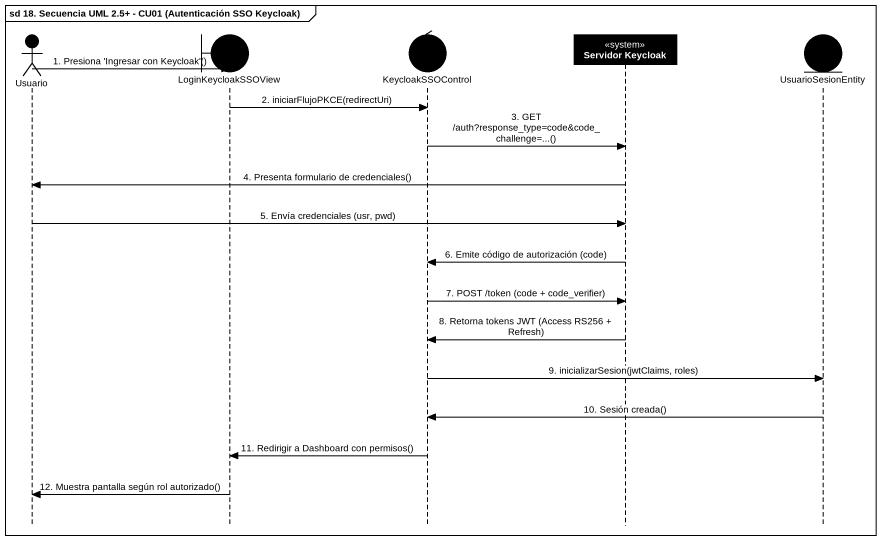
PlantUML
@startuml
mainframe sd 18. Secuencia UML 2.5+ - CU01 (Autenticación SSO Keycloak)
hide footbox
actor Usuario #000000
boundary LoginKeycloakSSOView #000000
control KeycloakSSOControl #000000
participant "Servidor Keycloak" as Servidor_Keycloak <<system>> #000000
entity UsuarioSesionEntity #000000

Usuario -> LoginKeycloakSSOView : 1. Presiona 'Ingresar con Keycloak'()
LoginKeycloakSSOView -> KeycloakSSOControl : 2. iniciarFlujoPKCE(redirectUri)
KeycloakSSOControl -> Servidor_Keycloak : 3. GET /auth?response_type=code&code_challenge=...()
Servidor_Keycloak -> Usuario : 4. Presenta formulario de credenciales()
Usuario -> Servidor_Keycloak : 5. Envía credenciales (usr, pwd)
Servidor_Keycloak -> KeycloakSSOControl : 6. Emite código de autorización (code)
KeycloakSSOControl -> Servidor_Keycloak : 7. POST /token (code + code_verifier)
Servidor_Keycloak -> KeycloakSSOControl : 8. Retorna tokens JWT (Access RS256 + Refresh)
KeycloakSSOControl -> UsuarioSesionEntity : 9. inicializarSesion(jwtClaims, roles)
UsuarioSesionEntity -> KeycloakSSOControl : 10. Sesión creada()
KeycloakSSOControl -> LoginKeycloakSSOView : 11. Redirigir a Dashboard con permisos()
LoginKeycloakSSOView -> Usuario : 12. Muestra pantalla según rol autorizado()
@enduml
